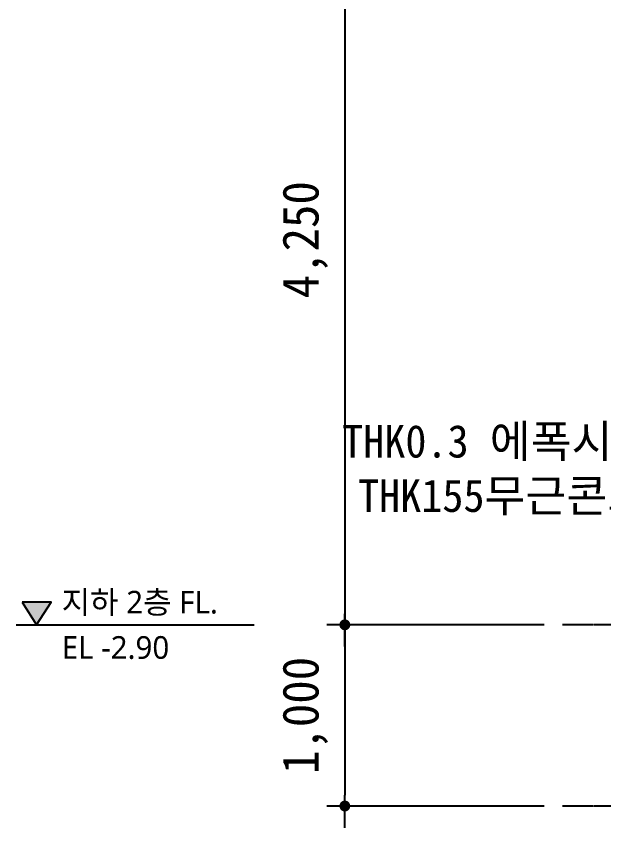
# Model space of a CAD drawing. Header units: inches. Extents: x 2004 to 150234, y 6875187 to 6994525.
# Drawn here: x 80433 to 83675, y 6880758 to 6885237 of the extents above; entities that cross this region are included whole.
import ezdxf
from ezdxf.enums import TextEntityAlignment as Align

# ---------------------------------------------------------------- set-up
doc = ezdxf.new("R2010")
doc.units = ezdxf.units.IN
doc.header["$MEASUREMENT"] = 0
doc.linetypes.add('CENTER', pattern=[65, 60, -2, 1, -2])
doc.layers.get('0').update_dxf_attribs({"linetype": 'CONTINUOUS'})
doc.layers.add('A-DIMS', color=7, linetype='CONTINUOUS', lineweight=25)
doc.layers.add('A-MKXS-TEXT1', color=3, linetype='CONTINUOUS', lineweight=25)
for name, color, linetype in [('AA-AXIS-LINE-1', 1, 'CENTER'), ('SYMB', 7, 'CONTINUOUS'), ('TEXT', 4, 'CONTINUOUS')]:
    doc.layers.add(name, color=color, linetype=linetype)
doc.styles.add('HY울릉도L', font='H2GTRE.TTF')
doc.styles.add('돋움체', font='')
doc.styles.add('맑은고딕', font='malgun.ttf')
doc.styles.get('돋움체').set_extended_font_data('DotumChe')
doc.dimstyles.new('CDIM', dxfattribs={"dimtxt": 2, "dimasz": 0.6, "dimexe": 1, "dimexo": 1, "dimgap": 1, "dimtad": 1, "dimdec": 0, "dimrnd": 0.5, "dimzin": 0, "dimdsep": 32, "dimlunit": 6, "dimtxsty": 'HY울릉도L', "dimblk1": '_CIDOT', "dimblk2": '_CIDOT', "dimsah": 1, "dimcen": 4.5, "dimclrd": 2, "dimclre": 2, "dimclrt": 7, "dimadec": 0, "dimazin": 0, "dimtfac": 1, "dimtdec": 0, "dimtix": 1, "dimtmove": 2, "dimatfit": 1, "dimldrblk": '_CIDOT', "dimfxl": 1, "dimtolj": 1, "dimtzin": 0, "dimlwd": -1, "dimarcsym": 0})

# ---------------------------------------------------------------- blocks, each defined once
blk = doc.blocks.new('입단면LEVEL1')
at = {"layer": 'SYMB', "linetype": 'ByBlock'}
blk.add_line((0, 0), (26.259, 0), dxfattribs=at)
blk.add_lwpolyline([(0.644, 2.5), (2.244, 0), (3.844, 2.5)], close=True, dxfattribs=at)
blk.add_solid([(0.644, 2.5), (3.844, 2.5), (2.244, 0)], dxfattribs=at)
at = {"layer": 'TEXT', "style": '돋움체'}
for tag, p in [('층레벨', (5.032, 1.282)), ('LEVEL', (5.851, -2.986))]:
    blk.add_attdef(tag, p, '', height=2.5, dxfattribs=at)
blk = doc.blocks.new('_CIDOT')
at = {"color": 0, "linetype": 'ByBlock'}
blk.add_line((2, 0), (-1, 0), dxfattribs=at)
at = {"color": 0, "linetype": 'ByBlock', "const_width": 0.5}
blk.add_lwpolyline([(-0.25, 0, 1), (0.25, 0, 1)], format="xyb", close=True, dxfattribs=at)
blk = doc.blocks.new('*D290')
at = {"layer": 'A-DIMS', "lineweight": -2, "transparency": 16777216}
for p, q in [((83346.3, 6886128.3), (82146.3, 6886128.3)), ((83346.3, 6881878.3), (82146.3, 6881878.3))]:
    blk.add_line(p, q, dxfattribs=at)
at = {"layer": 'A-DIMS', "transparency": 16777216}
blk.add_line((82246.3, 6886068.3), (82246.3, 6881938.3), dxfattribs=at)
at = {"layer": 'A-DIMS', "transparency": 16777216, "xscale": 60, "yscale": 60, "zscale": 60}
for p, rotation in [((82246.3, 6886128.3), 90), ((82246.3, 6881878.3), 270)]:
    blk.add_blockref('_CIDOT', p, dxfattribs=dict(at, rotation=rotation))
at = {"layer": 'A-DIMS', "color": 3, "transparency": 16777216, "insert": (82027.2, 6884003.3), "char_height": 200, "attachment_point": 5, "rotation": 90, "style": '돋움체'}
blk.add_mtext('\\A1;4,250', dxfattribs=at)
blk = doc.blocks.new('*D293')
at = {"layer": 'A-DIMS', "lineweight": -2, "transparency": 16777216}
for p, q in [((83346.3, 6881878.3), (82146.3, 6881878.3)), ((83346.3, 6880878.3), (82146.3, 6880878.3))]:
    blk.add_line(p, q, dxfattribs=at)
at = {"layer": 'A-DIMS', "transparency": 16777216}
blk.add_line((82246.3, 6881818.3), (82246.3, 6880938.3), dxfattribs=at)
at = {"layer": 'A-DIMS', "transparency": 16777216, "xscale": 60, "yscale": 60, "zscale": 60}
for p, rotation in [((82246.3, 6881878.3), 90), ((82246.3, 6880878.3), 270)]:
    blk.add_blockref('_CIDOT', p, dxfattribs=dict(at, rotation=rotation))
at = {"layer": 'A-DIMS', "color": 3, "transparency": 16777216, "insert": (82027.2, 6881378.3), "char_height": 200, "attachment_point": 5, "rotation": 90, "style": '돋움체'}
blk.add_mtext('\\A1;1,000', dxfattribs=at)

msp = doc.modelspace()

# ---------------------------------------------------------------- linework, layer by layer
at = {"layer": 'AA-AXIS-LINE-1'}
for p, q in [((92195.8, 6881878.3), (83446.3, 6881878.3)), ((92195.8, 6880878.3), (83446.3, 6880878.3))]:
    msp.add_line(p, q, dxfattribs=at)

# ---------------------------------------------------------------- block references
at = {"layer": 'TEXT'}
ref = msp.add_blockref('입단면LEVEL1', (80433.3, 6881878.3), dxfattribs=dict(at, xscale=50.00000000000028, yscale=50.00000000000028, zscale=50.00000000000028))
ref.add_attrib('층레벨', ' 지하 2층 FL.', (80641.6, 6881940.8, 0), dxfattribs={"height": 125, "style": '맑은고딕'})
ref.add_attrib('LEVEL', ' EL -2.90', (80641.6, 6881690.8, 0), dxfattribs={"height": 125, "style": '맑은고딕'})

# ---------------------------------------------------------------- texts
at = {"layer": 'A-MKXS-TEXT1', "style": '돋움체'}
for s, p in [('THK0.3 에폭시 코팅(정전기방지)', (82231.3, 6882891.3)), ('THK155무근콘크리트 쇠흙손마감', (82318.8, 6882591.3))]:
    msp.add_text(s, height=180, dxfattribs=at).set_placement(p, align=Align.MIDDLE_LEFT)

# ---------------------------------------------------------------- dimensions: what is measured, and where the dimension line sits
at = {"layer": 'A-DIMS'}
for base, p1, p2, picture, middle in [((82246.3, 6881878.3), (83446.3, 6886128.3), (83446.3, 6881878.3), '*D290', (82027.2, 6884003.3)), ((82246.3, 6880878.3), (83446.3, 6881878.3), (83446.3, 6880878.3), '*D293', (82027.2, 6881378.3))]:
    dim = msp.add_linear_dim(base=base, p1=p1, p2=p2, angle=270, dimstyle='CDIM', override={"dimscale": 100, "dimtxsty": '돋움체', "dimclrd": 256, "dimclre": 256, "dimclrt": 3}, dxfattribs=at)
    dim.commit()
    dim.dimension.update_dxf_attribs({"geometry": picture, "text_midpoint": middle})

doc.saveas('drawing.dxf')
